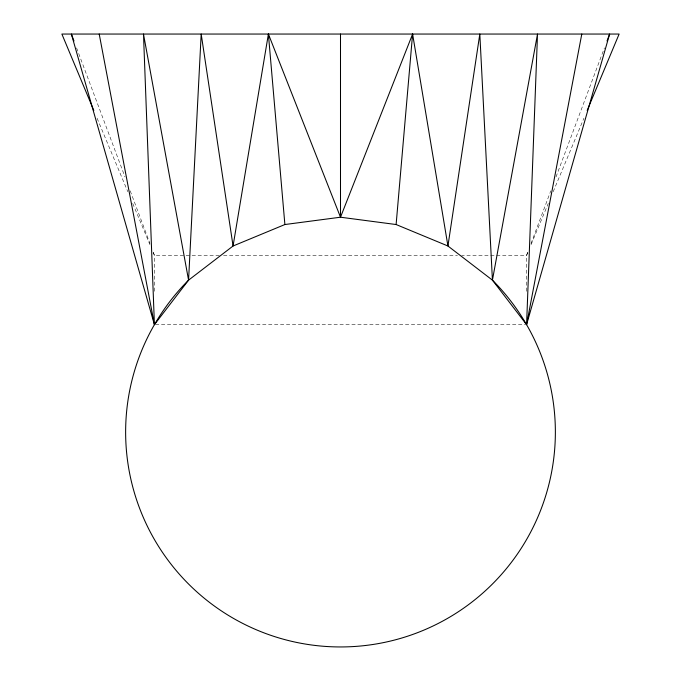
<?xml version="1.0" encoding="UTF-8"?>
<svg xmlns="http://www.w3.org/2000/svg" width="681" height="681" viewBox="0 0 681 681"><rect width="100%" height="100%" fill="white"/><g stroke="black" fill="none" stroke-linecap="round" stroke-linejoin="round"><path stroke-width="0.51" stroke-dasharray="3.4 2.55" d="M527.698 252.387L526.583 255.366L526.583 292.106M531.052 243.457L550.784 190.859M556.002 176.958L604.413 47.942M527.809 252.43L526.583 255.366L461.718 255.366M531.086 244.59L548.282 203.466M553.193 191.71L583.906 118.264M219.282 255.366L154.417 255.366L153.191 252.43M223.538 255.366L457.462 255.366M155.481 324.65L525.519 324.65M97.094 118.264L127.807 191.71M132.718 203.466L149.914 244.59M76.587 47.942L124.998 176.958M130.216 190.859L149.948 243.457M153.302 252.387L154.417 255.366L154.417 292.106"/><path stroke-width="1.02" d="M607.026 40.996L609.631 34.05L526.583 324.65L492.431 280.146L447.936 246.003L479.816 34.05L492.431 280.146A214.864 214.864 0 0 1 492.431 584.017A214.864 214.864 0 0 1 188.569 584.017A214.864 214.864 0 0 1 188.569 280.146L201.184 34.05L233.064 246.003L188.569 280.146L154.417 324.65L71.369 34.05L73.974 40.996M396.112 224.534L412.609 34.05L340.5 217.213L284.888 224.534L233.064 246.003L268.391 34.05L340.5 217.213L396.112 224.534L447.936 246.003L412.609 34.05M492.431 280.146L537.513 34.05L526.583 324.65L581.795 34.05M587.184 110.433L619.123 34.05L61.877 34.05L93.816 110.433M99.205 34.05L154.417 324.65L143.487 34.05L188.569 280.146M268.391 34.05L284.888 224.534M340.5 34.05L340.5 217.213"/></g></svg>
